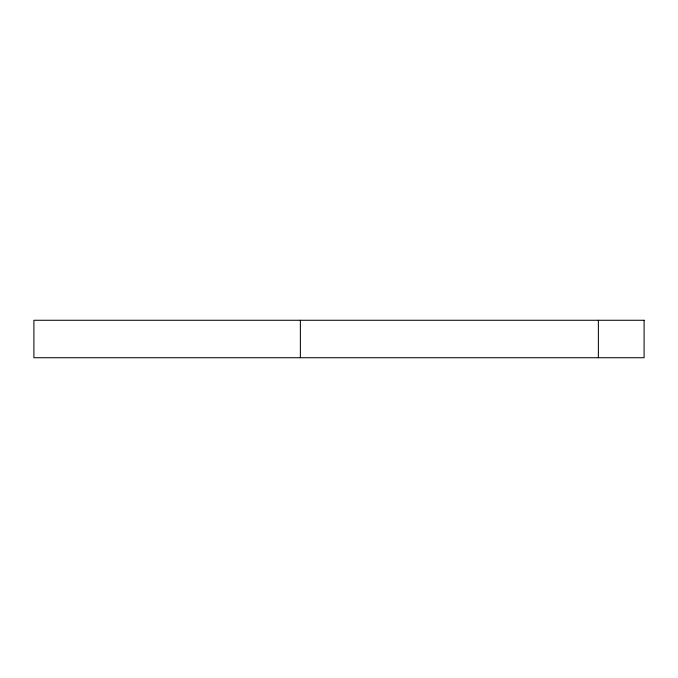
<?xml version="1.0" encoding="UTF-8"?>
<svg xmlns="http://www.w3.org/2000/svg" width="678" height="678" viewBox="0 0 678 678"><rect width="100%" height="100%" fill="white"/><g stroke="black" fill="none" stroke-linecap="round" stroke-linejoin="round"><path stroke-width="1.02" d="M598.377 320.27L598.377 357.73M300.371 320.27L300.371 357.73M644.092 320.27L33.908 320.27L33.9 357.73L644.092 357.73L644.1 320.27"/></g></svg>
